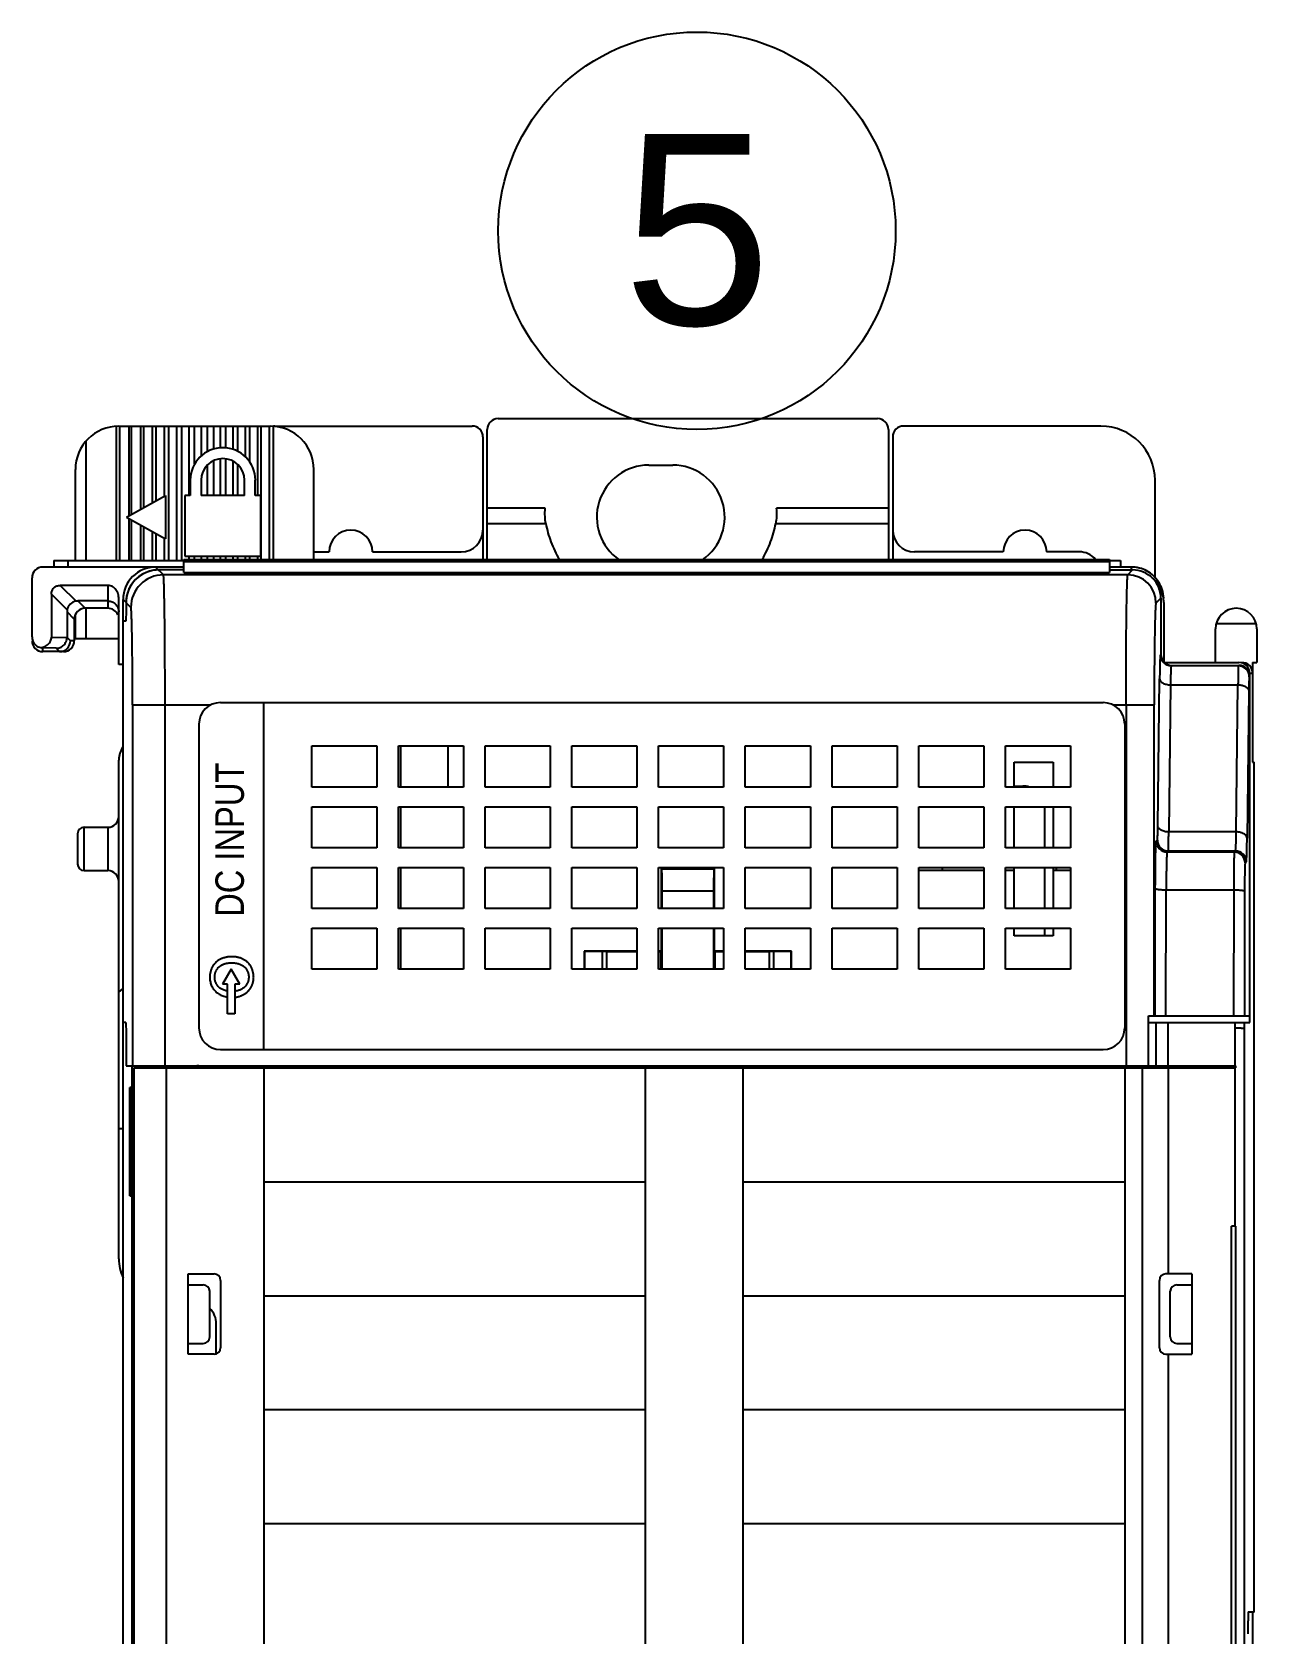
# Model space of a CAD drawing. Header units: inches. Extents: x -38 to 199, y -310 to 64.
# Drawn here: x 190.674 to 192.899, y 57.696 to 60.605 of the extents above; entities that cross this region are included whole.
import ezdxf
from ezdxf.enums import TextEntityAlignment as Align

# ---------------------------------------------------------------- set-up
doc = ezdxf.new("R2010")
doc.units = ezdxf.units.IN
doc.header["$MEASUREMENT"] = 0
for name, color, linetype in [('FREE-TEXT', 2, 'Continuous'), ('off-wire', 6, 'Continuous'), ('PLC', 7, 'Continuous')]:
    doc.layers.add(name, color=color, linetype=linetype)
doc.styles.add('HELVLS', font='arial.ttf')
doc.styles.get("Standard").update_dxf_attribs({"font": 'arial.ttf'})

# ---------------------------------------------------------------- blocks, each defined once
blk = doc.blocks.new('1Dix32')
at = {"layer": 'PLC', "color": 3, "linetype": 'Continuous'}
for p, q in [((134.0439, -157.4824), (134.7329, -157.4824)), ((133.3507, -157.7402), (133.3507, -157.4963)), ((133.3549, -157.4962), (133.6305, -157.4962)), ((133.3569, -157.7402), (133.3569, -157.4962)), ((133.3734, -157.4962), (133.3734, -157.6589)), ((133.3782, -157.6562), (133.3782, -157.4962)), ((133.3942, -157.4962), (133.3942, -157.6473)), ((133.4002, -157.644), (133.4002, -157.4962)), ((133.4156, -157.4962), (133.4156, -157.6355)), ((133.4228, -157.6314), (133.4228, -157.4962)), ((133.4374, -157.4962), (133.4374, -157.6233)), ((133.4459, -157.7402), (133.4459, -157.4962)), ((133.4596, -157.4962), (133.4596, -157.7402)), ((133.4692, -157.7402), (133.4692, -157.4962)), ((133.482, -157.4962), (133.482, -157.6221)), ((133.4927, -157.5651), (133.4927, -157.4962)), ((133.5044, -157.4962), (133.5044, -157.5506)), ((133.5162, -157.5424), (133.5162, -157.4962)), ((133.5268, -157.4962), (133.5268, -157.538)), ((133.5395, -157.5357), (133.5395, -157.4962)), ((133.549, -157.4962), (133.549, -157.5357)), ((133.5625, -157.5385), (133.5625, -157.4962)), ((133.5708, -157.4962), (133.5708, -157.542)), ((133.5852, -157.5523), (133.5852, -157.4962)), ((133.5922, -157.4962), (133.5922, -157.5606)), ((133.6072, -157.6221), (133.6072, -157.4962)), ((133.6129, -157.4962), (133.6129, -157.7384)), ((133.6285, -157.7384), (133.6285, -157.4962)), ((133.6361, -157.7384), (133.6361, -157.4964)), ((133.6384, -157.4962), (133.9966, -157.4962)), ((134.0242, -157.7384), (134.0242, -157.5021)), ((134.7525, -157.5021), (134.7525, -157.7384)), ((135.1384, -157.4962), (134.7801, -157.4962)), ((133.2958, -157.7402), (133.2958, -157.5228)), ((134.0163, -157.5158), (134.0163, -157.7384)), ((134.7604, -157.5158), (134.7604, -157.7384)), ((133.5162, -157.6221), (133.5162, -157.5666)), ((133.5268, -157.5591), (133.5268, -157.6221)), ((133.5395, -157.6221), (133.5395, -157.5554)), ((133.549, -157.5555), (133.549, -157.6221)), ((133.5625, -157.6221), (133.5625, -157.5599)), ((133.5708, -157.5659), (133.5708, -157.6221)), ((134.3175, -157.567), (134.3608, -157.567)), ((133.2762, -157.7402), (133.2762, -157.5749)), ((133.4848, -157.5946), (133.4848, -157.6221)), ((133.5045, -157.5946), (133.5045, -157.6221)), ((133.5832, -157.6221), (133.5832, -157.5946)), ((133.6029, -157.6221), (133.6029, -157.5946)), ((133.7092, -157.7384), (133.7092, -157.5749)), ((135.2368, -157.7719), (135.2368, -157.5946)), ((133.3687, -157.6615), (133.4395, -157.6221)), ((133.4395, -157.6221), (133.4395, -157.7009)), ((133.475, -157.6221), (133.475, -157.7324)), ((133.4848, -157.6221), (133.475, -157.6221)), ((133.5832, -157.6221), (133.5045, -157.6221)), ((133.6128, -157.6221), (133.6029, -157.6221)), ((133.6128, -157.7324), (133.6128, -157.6221)), ((134.1292, -157.6452), (134.0242, -157.6452)), ((134.7525, -157.6452), (134.5491, -157.6452)), ((133.3687, -157.6615), (133.4395, -157.7009)), ((133.3734, -157.6642), (133.3734, -157.7402)), ((133.3782, -157.7402), (133.3782, -157.6668)), ((133.3942, -157.6757), (133.3942, -157.7402)), ((133.4002, -157.7402), (133.4002, -157.679)), ((133.4156, -157.6876), (133.4156, -157.7402)), ((134.0242, -157.673), (134.1304, -157.673)), ((134.5479, -157.673), (134.7525, -157.673)), ((133.4228, -157.7402), (133.4228, -157.6916)), ((133.4374, -157.6997), (133.4374, -157.7402)), ((133.2368, -157.7402), (133.2368, -157.7521)), ((133.2368, -157.7402), (133.473, -157.7402)), ((133.2624, -157.7402), (133.2624, -157.7521)), ((133.473, -157.7618), (133.473, -157.7384)), ((133.473, -157.7384), (135.1541, -157.7384)), ((133.473, -157.739), (135.1541, -157.739)), ((133.473, -157.7395), (133.8273, -157.7395)), ((133.473, -157.7401), (133.8273, -157.7401)), ((133.473, -157.7407), (135.1541, -157.7407)), ((133.473, -157.7413), (135.1541, -157.7413)), ((133.473, -157.7419), (135.1541, -157.7419)), ((133.475, -157.7324), (133.6128, -157.7324)), ((133.482, -157.7324), (133.482, -157.7384)), ((133.4927, -157.7384), (133.4927, -157.7324)), ((133.5044, -157.7324), (133.5044, -157.7384)), ((133.5162, -157.7384), (133.5162, -157.7324)), ((133.5268, -157.7324), (133.5268, -157.7384)), ((133.5395, -157.7384), (133.5395, -157.7324)), ((133.549, -157.7324), (133.549, -157.7384)), ((133.5625, -157.7384), (133.5625, -157.7324)), ((133.5708, -157.7324), (133.5708, -157.7384)), ((133.5852, -157.7384), (133.5852, -157.7324)), ((133.5922, -157.7324), (133.5922, -157.7384)), ((133.6072, -157.7384), (133.6072, -157.7324)), ((133.7092, -157.7245), (133.7368, -157.7245)), ((133.8155, -157.7245), (133.9769, -157.7245)), ((133.8273, -157.7395), (133.8273, -157.7407)), ((133.9848, -157.7407), (133.9848, -157.7395)), ((133.9848, -157.7395), (134.6147, -157.7395)), ((133.9848, -157.7401), (134.6147, -157.7401)), ((134.6147, -157.7395), (134.6147, -157.7407)), ((134.7722, -157.7407), (134.7722, -157.7395)), ((134.7722, -157.7395), (135.1541, -157.7395)), ((134.7722, -157.7401), (135.1541, -157.7401)), ((134.9612, -157.7245), (134.7998, -157.7245)), ((135.099, -157.7245), (135.0399, -157.7245)), ((135.1541, -157.7384), (135.1541, -157.7618)), ((135.1541, -157.7402), (135.1738, -157.7402)), ((135.1738, -157.7402), (135.1738, -157.7521)), ((133.1974, -157.879), (133.1974, -157.7717)), ((133.473, -157.7521), (133.2171, -157.7521)), ((133.4218, -157.7521), (133.436, -157.7662)), ((133.473, -157.7573), (133.4271, -157.7573)), ((135.1872, -157.7662), (133.436, -157.7662)), ((133.473, -157.7618), (135.1541, -157.7618)), ((135.1935, -157.7521), (135.1541, -157.7521)), ((135.1541, -157.7573), (135.1961, -157.7573)), ((135.1872, -157.7662), (135.1961, -157.7573)), ((135.1935, -157.7521), (135.1935, -157.7573)), ((133.2327, -157.8014), (133.2327, -157.8792)), ((133.2613, -157.8299), (133.2327, -157.8014)), ((133.2487, -157.7854), (133.2773, -157.8139)), ((133.3352, -157.7854), (133.2487, -157.7854)), ((133.3352, -157.7854), (133.3352, -157.8269)), ((133.261, -157.8333), (133.261, -157.8798)), ((133.2742, -157.8465), (133.261, -157.8333)), ((133.2806, -157.8136), (133.2939, -157.8269)), ((133.3352, -157.8136), (133.2806, -157.8136)), ((133.3352, -157.8269), (133.2939, -157.8269)), ((133.2958, -157.882), (133.2958, -157.8269)), ((133.3549, -157.9292), (133.3549, -157.8096)), ((133.3628, -162.378), (133.3628, -157.8111)), ((133.3769, -157.8253), (133.3628, -157.8111)), ((133.3681, -157.8308), (133.3677, -157.8505)), ((133.3681, -157.8164), (133.3681, -157.8308)), ((135.2472, -157.8085), (135.2384, -157.8174)), ((135.2472, -157.8085), (135.2472, -157.9109)), ((135.2525, -157.8164), (135.2525, -157.924)), ((133.2742, -157.8465), (133.2742, -157.8859)), ((133.2762, -157.882), (133.2762, -157.8383)), ((133.3677, -157.8505), (133.3628, -157.8505)), ((135.348, -157.8544), (135.4205, -157.8544)), ((133.2327, -157.8792), (133.261, -157.8799)), ((133.261, -157.8798), (133.2671, -157.8859)), ((133.2742, -157.8859), (133.2671, -157.8859)), ((133.2762, -157.882), (133.3549, -157.882)), ((135.3466, -157.9253), (135.3466, -157.8645)), ((135.4218, -157.8645), (135.4218, -157.9253)), ((133.2171, -157.9056), (133.2171, -157.8989)), ((133.2414, -157.8995), (133.2171, -157.8989)), ((133.2545, -157.9056), (133.2171, -157.9056)), ((133.2475, -157.9056), (133.2414, -157.8995)), ((135.2464, -157.9117), (135.2472, -157.9109)), ((133.3628, -157.9292), (133.3549, -157.9292)), ((135.2538, -157.9253), (135.389, -157.9253)), ((135.2669, -157.9306), (135.2661, -157.9314)), ((135.3882, -157.9314), (135.2661, -157.9314)), ((135.2669, -157.9306), (135.389, -157.9306)), ((135.3882, -157.9314), (135.389, -157.9306)), ((135.4087, -157.9503), (135.4079, -157.9511)), ((135.4087, -158.5788), (135.4087, -157.945)), ((135.4087, -157.945), (135.414, -157.945)), ((135.414, -157.9253), (135.414, -158.1064)), ((135.414, -157.9253), (135.4218, -157.9253)), ((135.2419, -158.222), (135.2451, -157.9548)), ((135.2647, -157.9658), (135.2616, -158.233)), ((135.2647, -157.9658), (135.3873, -157.9658)), ((135.3842, -158.233), (135.3873, -157.9658)), ((135.407, -157.9769), (135.4039, -158.2441)), ((133.38, -158.0024), (133.38, -158.6576)), ((133.38, -158.0024), (133.5221, -158.0024)), ((133.439, -158.0024), (133.439, -157.9882)), ((133.439, -158.6576), (133.439, -158.0024)), ((133.5399, -157.9981), (135.1423, -157.9981)), ((135.1602, -158.0024), (135.2352, -158.0024)), ((135.184, -158.0024), (135.184, -158.6576)), ((135.2352, -158.567), (135.2352, -158.0024)), ((133.5006, -158.0375), (133.5006, -158.5887)), ((135.1817, -158.0375), (135.1817, -158.5887)), ((133.7053, -158.1517), (133.7053, -158.0769)), ((133.7053, -158.0769), (133.8234, -158.0769)), ((133.8234, -158.0769), (133.8234, -158.1517)), ((133.8628, -158.1517), (133.8628, -158.0769)), ((133.8628, -158.0769), (133.9809, -158.0769)), ((133.8667, -158.0769), (133.8667, -158.1517)), ((133.9533, -158.1517), (133.9533, -158.0769)), ((133.9809, -158.0769), (133.9809, -158.1517)), ((134.0203, -158.1517), (134.0203, -158.0769)), ((134.0203, -158.0769), (134.1384, -158.0769)), ((134.1384, -158.0769), (134.1384, -158.1517)), ((134.1777, -158.1517), (134.1777, -158.0769)), ((134.1777, -158.0769), (134.2958, -158.0769)), ((134.2958, -158.0769), (134.2958, -158.1517)), ((134.3352, -158.1517), (134.3352, -158.0769)), ((134.3352, -158.0769), (134.4533, -158.0769)), ((134.4533, -158.0769), (134.4533, -158.1517)), ((134.4927, -158.1517), (134.4927, -158.0769)), ((134.4927, -158.0769), (134.6108, -158.0769)), ((134.6108, -158.0769), (134.6108, -158.1517)), ((134.6502, -158.1517), (134.6502, -158.0769)), ((134.6502, -158.0769), (134.7683, -158.0769)), ((134.7683, -158.0769), (134.7683, -158.1517)), ((134.8077, -158.1517), (134.8077, -158.0769)), ((134.8077, -158.0769), (134.9258, -158.0769)), ((134.9258, -158.0769), (134.9258, -158.1517)), ((134.9651, -158.1517), (134.9651, -158.0769)), ((134.9651, -158.0769), (135.0832, -158.0769)), ((135.0832, -158.0769), (135.0832, -158.1517)), ((133.3549, -159.008), (133.3549, -158.1024)), ((134.9809, -158.1517), (134.9809, -158.1064)), ((134.9809, -158.1064), (135.0518, -158.1064)), ((135.0518, -158.1064), (135.0518, -158.1517)), ((135.414, -158.1064), (135.4167, -158.1064)), ((135.4167, -159.6497), (135.4167, -158.1064)), ((133.8234, -158.1517), (133.7053, -158.1517)), ((133.9809, -158.1517), (133.8628, -158.1517)), ((134.1384, -158.1517), (134.0203, -158.1517)), ((134.2958, -158.1517), (134.1777, -158.1517)), ((134.4533, -158.1517), (134.3352, -158.1517)), ((134.6108, -158.1517), (134.4927, -158.1517)), ((134.7683, -158.1517), (134.6502, -158.1517)), ((134.9258, -158.1517), (134.8077, -158.1517)), ((135.0832, -158.1517), (134.9651, -158.1517)), ((134.9809, -158.1497), (134.9966, -158.1497)), ((133.7053, -158.2619), (133.7053, -158.1871)), ((133.7053, -158.1871), (133.8234, -158.1871)), ((133.8234, -158.1871), (133.8234, -158.2619)), ((133.8628, -158.2619), (133.8628, -158.1871)), ((133.8628, -158.1871), (133.9809, -158.1871)), ((133.8667, -158.1871), (133.8667, -158.2619)), ((133.9809, -158.1871), (133.9809, -158.2619)), ((134.0203, -158.2619), (134.0203, -158.1871)), ((134.0203, -158.1871), (134.1384, -158.1871)), ((134.1384, -158.1871), (134.1384, -158.2619)), ((134.1777, -158.2619), (134.1777, -158.1871)), ((134.1777, -158.1871), (134.2958, -158.1871)), ((134.2958, -158.1871), (134.2958, -158.2619)), ((134.3352, -158.2619), (134.3352, -158.1871)), ((134.3352, -158.1871), (134.4533, -158.1871)), ((134.4533, -158.1871), (134.4533, -158.2619)), ((134.4927, -158.2619), (134.4927, -158.1871)), ((134.4927, -158.1871), (134.6108, -158.1871)), ((134.6108, -158.1871), (134.6108, -158.2619)), ((134.6502, -158.2619), (134.6502, -158.1871)), ((134.6502, -158.1871), (134.7683, -158.1871)), ((134.7683, -158.1871), (134.7683, -158.2619)), ((134.8077, -158.2619), (134.8077, -158.1871)), ((134.8077, -158.1871), (134.9258, -158.1871)), ((134.9258, -158.1871), (134.9258, -158.2619)), ((134.9651, -158.2619), (134.9651, -158.1871)), ((134.9651, -158.1871), (135.0832, -158.1871)), ((134.9809, -158.2619), (134.9809, -158.1871)), ((135.036, -158.1891), (135.036, -158.2619)), ((135.0518, -158.1871), (135.0518, -158.2619)), ((135.0832, -158.1871), (135.0832, -158.2619)), ((133.2801, -158.2363), (133.2801, -158.2914)), ((133.2919, -158.3032), (133.2919, -158.2245)), ((133.2919, -158.2245), (133.3352, -158.2245)), ((133.3352, -158.2245), (133.3352, -158.3032)), ((135.3842, -158.233), (135.2616, -158.233)), ((133.8234, -158.2619), (133.7053, -158.2619)), ((133.9809, -158.2619), (133.8628, -158.2619)), ((134.1384, -158.2619), (134.0203, -158.2619)), ((134.2958, -158.2619), (134.1777, -158.2619)), ((134.4533, -158.2619), (134.3352, -158.2619)), ((134.6108, -158.2619), (134.4927, -158.2619)), ((134.7683, -158.2619), (134.6502, -158.2619)), ((134.9258, -158.2619), (134.8077, -158.2619)), ((135.0832, -158.2619), (134.9651, -158.2619)), ((135.2389, -158.2499), (135.241, -158.2478)), ((135.2607, -158.2675), (135.2586, -158.2696)), ((135.3807, -158.2696), (135.2586, -158.2696)), ((135.2607, -158.2675), (135.3828, -158.2675)), ((135.3807, -158.2696), (135.3828, -158.2675)), ((133.7053, -158.3721), (133.7053, -158.2973)), ((133.7053, -158.2973), (133.8234, -158.2973)), ((133.8234, -158.2973), (133.8234, -158.3721)), ((133.8628, -158.3721), (133.8628, -158.2973)), ((133.8628, -158.2973), (133.9809, -158.2973)), ((133.8667, -158.2973), (133.8667, -158.3721)), ((133.9809, -158.2973), (133.9809, -158.3721)), ((134.0203, -158.3721), (134.0203, -158.2973)), ((134.0203, -158.2973), (134.1384, -158.2973)), ((134.1384, -158.2973), (134.1384, -158.3721)), ((134.1777, -158.3721), (134.1777, -158.2973)), ((134.1777, -158.2973), (134.2958, -158.2973)), ((134.2958, -158.2973), (134.2958, -158.3721)), ((134.3352, -158.3721), (134.3352, -158.2973)), ((134.3352, -158.2973), (134.4533, -158.2973)), ((134.3405, -158.3721), (134.3405, -158.2973)), ((134.3412, -158.3006), (134.3409, -158.2973)), ((134.4355, -158.3006), (134.3412, -158.3006)), ((134.4358, -158.2973), (134.4355, -158.3006)), ((134.4362, -158.2973), (134.4362, -158.3721)), ((134.4533, -158.2973), (134.4533, -158.3721)), ((134.4927, -158.3721), (134.4927, -158.2973)), ((134.4927, -158.2973), (134.6108, -158.2973)), ((134.6108, -158.2973), (134.6108, -158.3721)), ((134.6502, -158.3721), (134.6502, -158.2973)), ((134.6502, -158.2973), (134.7683, -158.2973)), ((134.7683, -158.2973), (134.7683, -158.3721)), ((134.8077, -158.3721), (134.8077, -158.2973)), ((134.8077, -158.2973), (134.9258, -158.2973)), ((134.851, -158.3032), (134.851, -158.2973)), ((134.9258, -158.2973), (134.9258, -158.3721)), ((134.9651, -158.3721), (134.9651, -158.2973)), ((134.9651, -158.2973), (135.0832, -158.2973)), ((134.9809, -158.3721), (134.9809, -158.2973)), ((135.036, -158.2973), (135.036, -158.3721)), ((135.0518, -158.2973), (135.0518, -158.3721)), ((135.0569, -158.2973), (135.0569, -158.3032)), ((135.0832, -158.2973), (135.0832, -158.3721)), ((135.4025, -158.2872), (135.4003, -158.2893)), ((133.2919, -158.3032), (133.3352, -158.3032)), ((134.9258, -158.3032), (134.8077, -158.3032)), ((134.9809, -158.3032), (134.9651, -158.3032)), ((135.0832, -158.3032), (135.0518, -158.3032)), ((134.3416, -158.3721), (134.3416, -158.3398)), ((134.3416, -158.3398), (134.4352, -158.3398)), ((134.4352, -158.3398), (134.4352, -158.3721)), ((135.2368, -158.567), (135.2372, -158.3362)), ((135.2565, -158.567), (135.2569, -158.3386)), ((135.3797, -158.3386), (135.2569, -158.3386)), ((135.3797, -158.3386), (135.3792, -158.567)), ((135.3993, -158.341), (135.3989, -158.567)), ((133.8234, -158.3721), (133.7053, -158.3721)), ((133.9809, -158.3721), (133.8628, -158.3721)), ((134.1384, -158.3721), (134.0203, -158.3721)), ((134.2958, -158.3721), (134.1777, -158.3721)), ((134.4533, -158.3721), (134.3352, -158.3721)), ((134.6108, -158.3721), (134.4927, -158.3721)), ((134.7683, -158.3721), (134.6502, -158.3721)), ((134.9258, -158.3721), (134.8077, -158.3721)), ((135.0832, -158.3721), (134.9651, -158.3721)), ((133.7053, -158.4824), (133.7053, -158.4076)), ((133.7053, -158.4076), (133.8234, -158.4076)), ((133.8234, -158.4076), (133.8234, -158.4824)), ((133.8628, -158.4824), (133.8628, -158.4076)), ((133.8628, -158.4076), (133.9809, -158.4076)), ((133.8667, -158.4076), (133.8667, -158.4824)), ((133.9809, -158.4076), (133.9809, -158.4824)), ((134.0203, -158.4824), (134.0203, -158.4076)), ((134.0203, -158.4076), (134.1384, -158.4076)), ((134.1384, -158.4076), (134.1384, -158.4824)), ((134.1777, -158.4824), (134.1777, -158.4076)), ((134.1777, -158.4076), (134.2958, -158.4076)), ((134.2958, -158.4076), (134.2958, -158.4824)), ((134.3352, -158.4824), (134.3352, -158.4076)), ((134.3352, -158.4076), (134.4533, -158.4076)), ((134.3405, -158.4495), (134.3405, -158.4076)), ((134.3416, -158.4824), (134.3416, -158.4076)), ((134.4352, -158.4076), (134.4352, -158.4824)), ((134.4362, -158.4076), (134.4362, -158.4495)), ((134.4533, -158.4076), (134.4533, -158.4824)), ((134.4927, -158.4824), (134.4927, -158.4076)), ((134.4927, -158.4076), (134.6108, -158.4076)), ((134.6108, -158.4076), (134.6108, -158.4824)), ((134.6502, -158.4824), (134.6502, -158.4076)), ((134.6502, -158.4076), (134.7683, -158.4076)), ((134.7683, -158.4076), (134.7683, -158.4824)), ((134.8077, -158.4824), (134.8077, -158.4076)), ((134.8077, -158.4076), (134.9258, -158.4076)), ((134.9258, -158.4076), (134.9258, -158.4824)), ((134.9651, -158.4824), (134.9651, -158.4076)), ((134.9651, -158.4076), (135.0832, -158.4076)), ((134.9809, -158.4213), (134.9809, -158.4076)), ((135.036, -158.4076), (135.036, -158.4213)), ((135.0518, -158.4076), (135.0518, -158.4213)), ((135.0832, -158.4076), (135.0832, -158.4824)), ((135.0518, -158.4213), (134.9809, -158.4213)), ((134.2, -158.4495), (134.2, -158.4824)), ((134.2, -158.4495), (134.2007, -158.4502)), ((134.2958, -158.4495), (134.2, -158.4495)), ((134.2007, -158.4502), (134.2007, -158.4824)), ((134.221, -158.4502), (134.2007, -158.4502)), ((134.2329, -158.4502), (134.2329, -158.4824)), ((134.2407, -158.4509), (134.2407, -158.4824)), ((134.2958, -158.4509), (134.2407, -158.4509)), ((134.3405, -158.4495), (134.3352, -158.4495)), ((134.3392, -158.4509), (134.3352, -158.4509)), ((134.3405, -158.4495), (134.3392, -158.4509)), ((134.3392, -158.4824), (134.3392, -158.4509)), ((134.4362, -158.4495), (134.4376, -158.4509)), ((134.4533, -158.4495), (134.4362, -158.4495)), ((134.4376, -158.4509), (134.4376, -158.4824)), ((134.4533, -158.4509), (134.4376, -158.4509)), ((134.5767, -158.4495), (134.4927, -158.4495)), ((134.536, -158.4509), (134.4927, -158.4509)), ((134.536, -158.4509), (134.536, -158.4824)), ((134.5439, -158.4502), (134.5439, -158.4824)), ((134.5761, -158.4502), (134.5557, -158.4502)), ((134.5767, -158.4495), (134.5761, -158.4502)), ((134.5761, -158.4824), (134.5761, -158.4502)), ((134.5767, -158.4824), (134.5767, -158.4495)), ((133.5592, -158.482), (133.5435, -158.5091)), ((133.5748, -158.5091), (133.5592, -158.482)), ((133.8234, -158.4824), (133.7053, -158.4824)), ((133.9809, -158.4824), (133.8628, -158.4824)), ((134.1384, -158.4824), (134.0203, -158.4824)), ((134.2958, -158.4824), (134.1777, -158.4824)), ((134.4533, -158.4824), (134.3352, -158.4824)), ((134.6108, -158.4824), (134.4927, -158.4824)), ((134.7683, -158.4824), (134.6502, -158.4824)), ((134.9258, -158.4824), (134.8077, -158.4824)), ((135.0832, -158.4824), (134.9651, -158.4824)), ((133.3549, -158.5237), (133.3628, -158.5174)), ((133.5526, -158.5091), (133.5435, -158.5091)), ((133.5526, -158.5633), (133.5526, -158.5091)), ((133.5526, -158.5217), (133.5526, -158.5217)), ((133.5526, -158.5327), (133.5526, -158.5327)), ((133.5748, -158.5091), (133.5658, -158.5091)), ((133.5658, -158.5091), (133.5658, -158.5633)), ((133.5658, -158.5221), (133.5658, -158.5221)), ((133.5658, -158.533), (133.5658, -158.533)), ((133.3677, -158.5788), (133.3628, -158.5788)), ((133.3677, -158.5788), (133.3681, -158.5985)), ((133.5658, -158.5633), (133.5526, -158.5633)), ((135.225, -158.6576), (135.225, -158.567)), ((135.225, -158.567), (135.4087, -158.567)), ((135.225, -158.5788), (135.4087, -158.5788)), ((135.2383, -158.5788), (135.2383, -158.6576)), ((135.2603, -158.6576), (135.2603, -158.5788)), ((135.3825, -158.6576), (135.3825, -158.5788)), ((135.3988, -158.5788), (135.3988, -161.5187)), ((133.3681, -158.5985), (133.3681, -158.6576)), ((133.5399, -158.628), (135.1423, -158.628)), ((133.3681, -158.6576), (135.3825, -158.6576)), ((133.3789, -158.6576), (133.3789, -162.378)), ((133.3825, -158.6615), (133.3825, -162.3032)), ((133.3825, -158.6615), (135.3825, -158.6615)), ((133.4415, -162.3795), (133.4415, -158.6576)), ((133.4809, -158.6615), (133.4809, -158.6576)), ((133.5006, -158.6615), (133.5006, -158.6576)), ((133.6797, -158.6615), (133.6797, -158.6576)), ((133.7388, -158.6576), (133.7388, -158.6615)), ((134.9868, -158.6615), (134.9868, -158.6576)), ((135.0458, -158.6576), (135.0458, -158.6615)), ((135.1817, -158.6615), (135.1817, -162.3278)), ((135.2134, -158.6615), (135.2134, -162.1418)), ((135.2603, -158.6615), (135.2603, -159.0355)), ((135.3825, -158.9489), (135.3825, -158.6615)), ((135.3827, -158.6576), (135.3827, -158.6615)), ((133.3751, -158.8938), (133.3751, -158.6969)), ((133.3769, -158.6969), (133.3751, -158.6969)), ((133.3769, -158.6969), (133.3769, -158.8938)), ((133.3628, -158.7717), (133.3549, -158.7717)), ((133.3751, -158.8938), (133.3769, -158.8938)), ((135.3754, -162.0434), (135.3754, -158.9489)), ((135.3825, -158.9489), (135.3754, -158.9489)), ((135.3827, -158.9489), (135.3827, -161.5187)), ((133.4809, -159.1812), (133.4809, -159.0355)), ((133.4809, -159.0355), (133.5281, -159.0355)), ((133.4809, -159.0552), (133.5084, -159.0552)), ((133.5399, -159.0473), (133.5399, -159.1694)), ((135.2447, -159.1694), (135.2447, -159.0473)), ((135.3037, -159.0355), (135.2565, -159.0355)), ((135.2762, -159.0552), (135.3037, -159.0552)), ((135.3037, -159.0355), (135.3037, -159.1812)), ((133.5203, -159.1497), (133.5203, -159.067)), ((135.2644, -159.1497), (135.2644, -159.067)), ((133.5321, -159.1804), (133.5321, -159.1261)), ((133.4809, -159.1615), (133.5084, -159.1615)), ((135.2762, -159.1615), (135.3037, -159.1615)), ((133.5281, -159.1812), (133.4809, -159.1812)), ((135.2565, -159.1812), (135.3037, -159.1812)), ((135.2603, -159.1812), (135.2603, -160.3426)), ((135.4167, -159.6497), (135.4061, -159.6497)), ((135.414, -159.6497), (135.414, -162.2245))]:
    blk.add_line(p, q, dxfattribs=at)
at = {"layer": 'PLC', "color": 3}
for p, q in [((133.6183, -158.628), (133.6183, -157.9981)), ((133.6183, -158.8682), (134.3116, -158.8682)), ((134.4884, -158.8682), (135.1817, -158.8682)), ((133.6183, -159.0749), (134.3116, -159.0749)), ((134.4884, -159.0749), (135.1817, -159.0749)), ((133.6183, -159.2816), (134.3116, -159.2816)), ((134.4884, -159.2816), (135.1817, -159.2816)), ((133.6183, -159.4883), (134.3116, -159.4883)), ((134.4884, -159.4883), (135.1817, -159.4883))]:
    blk.add_line(p, q, dxfattribs=at)
for points in [[(133.4415, -158.6576), (133.6183, -158.6576), (133.6183, -162.382), (133.4415, -162.382)], [(134.3116, -158.6576), (134.4884, -158.6576), (134.4884, -162.382), (134.3116, -162.382)]]:
    blk.add_lwpolyline(points, close=True, dxfattribs=at)
at = {"layer": 'PLC', "color": 3, "linetype": 'Continuous'}
for centre, radius, start, end in [((134.0439, -157.5021), 0.0197, 90, 180), ((134.7329, -157.5021), 0.0197, 0, 90), ((133.3549, -157.5749), 0.0787, 90, 180), ((133.6305, -157.5749), 0.0787, 0, 90), ((133.6384, -157.5946), 0.0984, 90, 91.3317), ((133.9966, -157.5158), 0.0197, 0, 90), ((134.7801, -157.5158), 0.0197, 90, 180), ((135.1384, -157.5946), 0.0984, 0, 90), ((133.5439, -157.5946), 0.0591, 0, 180), ((133.5439, -157.5946), 0.0394, 0, 180), ((134.3175, -157.6615), 0.0945, 90, 235.0667), ((134.3608, -157.6615), 0.0945, 304.9335, 90), ((133.7762, -157.7245), 0.0394, 0, 180), ((133.9769, -157.6851), 0.0394, 270, 0), ((134.7998, -157.6851), 0.0394, 180, 270), ((135.0006, -157.7245), 0.0394, 0, 180), ((135.099, -157.7639), 0.0394, 40.6738, 90), ((133.2171, -157.7717), 0.0197, 90, 180), ((133.4218, -157.8111), 0.059, 89.9993, 180.0002), ((133.4271, -157.8164), 0.059, 89.9958, 180.0037), ((133.436, -157.8253), 0.0591, 90.021, 179.979), ((133.4274, -157.8167), 0.0594, 129.6259, 140.3741), ((133.427, -157.8162), 0.0588, 123.4354, 129.6142), ((133.4272, -157.8166), 0.0592, 111.9998, 123.4146), ((133.427, -157.8162), 0.0588, 106.6482, 111.988), ((133.4272, -157.8167), 0.0594, 90.068, 106.6251), ((135.1872, -157.8174), 0.0512, 0.021, 89.979), ((135.1935, -157.8111), 0.0591, 18.0226, 90), ((135.1935, -157.8105), 0.0585, 86.6972, 89.9958), ((135.1961, -157.8085), 0.0512, 359.9961, 90.0043), ((135.1934, -157.8115), 0.0595, 72.0276, 86.6788), ((135.1934, -157.8112), 0.0592, 58.9133, 71.9573), ((135.1936, -157.811), 0.0589, 53.9774, 58.9045), ((135.1936, -157.8162), 0.0589, 50.52, 56.4626), ((135.1932, -157.8114), 0.0595, 36.0762, 53.9181), ((135.1933, -157.8166), 0.0593, 46.7705, 50.5186), ((135.1935, -157.8164), 0.059, 8.3796, 46.7936), ((135.1937, -157.811), 0.0588, 32.0286, 36.019), ((133.4276, -157.8165), 0.0595, 163.3914, 179.9412), ((133.4268, -157.8163), 0.0587, 158.0136, 163.3591), ((133.4272, -157.8165), 0.0592, 146.5815, 158.0007), ((133.427, -157.8163), 0.0589, 140.3852, 146.5619), ((135.1933, -157.8112), 0.0592, 18.0418, 32.0142), ((135.193, -157.8112), 0.0595, 2.7878, 17.9645), ((133.2801, -157.8333), 0.0191, 169.8063, 179.9989), ((133.2808, -157.8335), 0.0199, 100.2786, 169.7214), ((133.2939, -157.8465), 0.0197, 90, 179.9956), ((133.2806, -157.8328), 0.0191, 89.9988, 100.1959), ((133.3352, -157.8465), 0.0197, 22.5024, 90), ((135.1932, -157.8165), 0.0593, 5.0911, 8.4068), ((135.194, -157.8164), 0.0585, 0.01, 5.0965), ((135.3842, -157.8645), 0.0376, 0, 180), ((133.2173, -157.879), 0.0198, 180.075, 199.1445), ((133.2171, -157.8859), 0.0197, 180, 270), ((133.2171, -157.879), 0.0197, 199.2206, 258.9983), ((133.2475, -157.8859), 0.0197, 270.0257, 359.988), ((133.2545, -157.8859), 0.0197, 270, 0), ((133.2182, -157.8788), 0.0201, 256.0286, 266.8547), ((135.2661, -157.9117), 0.0197, 180.0236, 269.9764), ((135.3882, -157.9511), 0.0197, 0.0236, 89.9765), ((133.5399, -158.0375), 0.0394, 90, 180), ((135.1423, -158.0375), 0.0394, 0, 90), ((133.3943, -158.1024), 0.0394, 143.7702, 180), ((134.9966, -158.1891), 0.0394, 72.6124, 90), ((133.3352, -158.2048), 0.0197, 270, 0), ((134.9966, -158.1891), 0.0394, 0, 2.9491), ((133.2919, -158.2363), 0.0118, 90, 180), ((135.2586, -158.2499), 0.0197, 180.0236, 269.9764), ((135.2607, -158.2478), 0.0197, 180.0236, 269.9764), ((135.3806, -158.2893), 0.0197, 0.0236, 89.9765), ((135.3828, -158.2872), 0.0197, 0.0235, 89.9764), ((133.2919, -158.2914), 0.0118, 180, 270), ((133.3352, -158.3229), 0.0197, 0, 90), ((133.5399, -158.5887), 0.0394, 180, 270), ((135.1423, -158.5887), 0.0394, 270, 0), ((133.5006, -158.6773), 0.0197, 90, 125.416), ((135.2624, -158.6496), 0.0119, 281.0666, 292.0917), ((135.2624, -158.6497), 0.0118, 292.1642, 314.6643), ((135.3451, -158.6497), 0.0118, 225.3365, 247.8803), ((135.3451, -158.6496), 0.0119, 247.9524, 258.9648), ((133.4336, -159.008), 0.0787, 180, 205.8297), ((133.5084, -159.067), 0.0118, 360, 90), ((133.5281, -159.0473), 0.0118, 360, 90), ((135.2565, -159.0473), 0.0118, 90, 180), ((135.2762, -159.067), 0.0118, 90, 180), ((133.4927, -159.1261), 0.0394, 0, 45.5094), ((133.5084, -159.1497), 0.0118, 270, 0), ((133.5281, -159.1694), 0.0118, 270, 360), ((135.2565, -159.1694), 0.0118, 180, 270), ((135.2762, -159.1497), 0.0118, 180, 270)]:
    blk.add_arc(centre, radius, start, end, dxfattribs=at)
for centre, major_axis, ratio, start_param, end_param in [((135.2669, -157.9109), (0.0139, 0.0139), 0.999695, -3.926839, -2.356347), ((135.389, -157.945), (0.0197, 0), 0.999848, 0, 1.570796), ((135.389, -157.9503), (-0.0139, -0.0139), 0.999695, 2.356347, 3.926839), ((135.3943, -157.945), (0.0197, 0), 0.999848, 6.283185, 7.853982), ((134.3412, -158.3398), (0, 0.0394), 0.008727, -1.570796, -0.087266), ((134.4355, -158.3398), (0, 0.0394), 0.008727, 0.087266, 1.570796), ((134.221, -158.4504), (0.0197, 0), 0.008727, 6.283185, 7.853982), ((134.5557, -158.4504), (0.0197, 0), 0.008727, 7.853982, 9.424778)]:
    blk.add_ellipse(centre, major_axis=major_axis, ratio=ratio, start_param=start_param, end_param=end_param, dxfattribs=at)
for points, knots in [([(134.1304, -157.673), (134.1297, -157.6688), (134.1287, -157.6595), (134.1288, -157.6502), (134.1293, -157.6452)], [0, 0, 0, 0, 0.459317, 1, 1, 1, 1]), ([(134.549, -157.6452), (134.5495, -157.6502), (134.5496, -157.6595), (134.5486, -157.6688), (134.5479, -157.673)], [0, 0, 0, 0, 0.540683, 1, 1, 1, 1]), ([(134.1304, -157.673), (134.1325, -157.6844), (134.1389, -157.707), (134.149, -157.7282), (134.1551, -157.7384)], [0, 0, 0, 0, 0.492394, 1, 1, 1, 1]), ([(134.5232, -157.7384), (134.5293, -157.7282), (134.5394, -157.707), (134.5458, -157.6844), (134.5479, -157.673)], [0, 0, 0, 0, 0.507607, 1, 1, 1, 1]), ([(133.439, -157.9882), (133.439, -157.9737), (133.4389, -157.9454), (133.4388, -157.9043), (133.4385, -157.8721), (133.4383, -157.8483), (133.4381, -157.8323), (133.4379, -157.8179), (133.4376, -157.8051), (133.4374, -157.7939), (133.4372, -157.7858), (133.437, -157.7802), (133.4368, -157.7767), (133.4367, -157.7737), (133.4366, -157.7712), (133.4364, -157.7693), (133.4363, -157.7678), (133.4362, -157.7668), (133.4361, -157.7663), (133.436, -157.7662)], [0, 0, 0, 0, 0.195981, 0.382875, 0.554267, 0.632256, 0.704186, 0.769433, 0.82743, 0.877672, 0.919725, 0.937563, 0.95322, 0.966669, 0.977879, 0.986825, 0.993492, 0.997875, 1, 1, 1, 1]), ([(135.184, -158.0024), (135.184, -157.9872), (135.1841, -157.9574), (135.1842, -157.9141), (135.1845, -157.8798), (135.1847, -157.8544), (135.1849, -157.8373), (135.1852, -157.8218), (135.1854, -157.808), (135.1857, -157.7961), (135.1859, -157.7873), (135.1861, -157.7813), (135.1863, -157.7775), (135.1864, -157.7743), (135.1866, -157.7716), (135.1867, -157.7695), (135.1869, -157.7679), (135.187, -157.7669), (135.1871, -157.7664), (135.1872, -157.7663), (135.1872, -157.7662)], [0, 0, 0, 0, 0.192929, 0.378592, 0.550038, 0.628384, 0.70081, 0.766641, 0.82525, 0.876093, 0.918688, 0.936767, 0.952638, 0.966269, 0.97763, 0.986692, 0.993437, 0.997862, 0.99921, 1, 1, 1, 1]), ([(133.2327, -157.8014), (133.2327, -157.7993), (133.2333, -157.795), (133.2367, -157.7894), (133.2423, -157.786), (133.2466, -157.7854), (133.2487, -157.7854)], [0, 0, 0, 0, 0.250239, 0.500033, 0.749845, 1, 1, 1, 1]), ([(133.3549, -157.8096), (133.3549, -157.8067), (133.3541, -157.801), (133.3503, -157.7931), (133.3439, -157.787), (133.3381, -157.7854), (133.3352, -157.7854)], [0, 0, 0, 0, 0.250734, 0.501214, 0.751063, 1, 1, 1, 1]), ([(133.3352, -157.8136), (133.3378, -157.8136), (133.3429, -157.8146), (133.3473, -157.8175), (133.349, -157.8193)], [0, 0, 0, 0, 0.503503, 1, 1, 1, 1]), ([(133.349, -157.8193), (133.3509, -157.8211), (133.3539, -157.8255), (133.3549, -157.8307), (133.3549, -157.8332)], [0, 0, 0, 0, 0.503989, 1, 1, 1, 1]), ([(133.38, -158.0024), (133.38, -157.991), (133.3799, -157.9686), (133.3798, -157.9361), (133.3795, -157.9104), (133.3793, -157.8914), (133.3791, -157.8786), (133.3789, -157.867), (133.3786, -157.8566), (133.3784, -157.8476), (133.3781, -157.8401), (133.3779, -157.8348), (133.3777, -157.8313), (133.3775, -157.8293), (133.3774, -157.8277), (133.3773, -157.8265), (133.3771, -157.8258), (133.377, -157.8254), (133.3769, -157.8253)], [0, 0, 0, 0, 0.19291, 0.378564, 0.549987, 0.628321, 0.700741, 0.766558, 0.825165, 0.875998, 0.918591, 0.952536, 0.96617, 0.977534, 0.986601, 0.99336, 0.99781, 1, 1, 1, 1]), ([(135.2384, -157.8174), (135.2383, -157.8175), (135.2382, -157.8179), (135.238, -157.8187), (135.2379, -157.82), (135.2377, -157.8216), (135.2376, -157.8237), (135.2374, -157.8273), (135.2371, -157.8329), (135.2369, -157.8408), (135.2366, -157.8501), (135.2363, -157.8609), (135.2361, -157.8731), (135.2359, -157.8864), (135.2357, -157.9063), (135.2354, -157.9332), (135.2352, -157.9671), (135.2352, -157.9905), (135.2352, -158.0024)], [0, 0, 0, 0, 0.00219, 0.006639, 0.013397, 0.022463, 0.033826, 0.047459, 0.081402, 0.123994, 0.174825, 0.233431, 0.299247, 0.371666, 0.45, 0.621425, 0.807083, 1, 1, 1, 1]), ([(133.2134, -157.8984), (133.2158, -157.898), (133.2206, -157.8966), (133.2269, -157.8926), (133.2316, -157.8867), (133.2327, -157.8817), (133.2327, -157.8792)], [0, 0, 0, 0, 0.250283, 0.500496, 0.750324, 1, 1, 1, 1]), ([(133.2414, -157.8995), (133.2439, -157.8995), (133.2489, -157.8985), (133.2554, -157.8942), (133.2598, -157.8877), (133.261, -157.8825), (133.261, -157.8799)], [0, 0, 0, 0, 0.244385, 0.491772, 0.74415, 1, 1, 1, 1]), ([(135.2464, -157.9117), (135.2464, -157.9118), (135.2463, -157.9121), (135.2462, -157.9127), (135.2461, -157.9137), (135.246, -157.915), (135.2459, -157.9167), (135.2458, -157.9196), (135.2456, -157.9239), (135.2455, -157.9301), (135.2453, -157.9374), (135.2452, -157.9458), (135.2451, -157.9517), (135.2451, -157.9548)], [0, 0, 0, 0, 0.006879, 0.021647, 0.044411, 0.075145, 0.113744, 0.160068, 0.275264, 0.419062, 0.589454, 0.784113, 1, 1, 1, 1]), ([(135.2661, -157.9314), (135.2661, -157.9314), (135.266, -157.9317), (135.2659, -157.9322), (135.2658, -157.933), (135.2657, -157.934), (135.2656, -157.9354), (135.2655, -157.9377), (135.2653, -157.9412), (135.2651, -157.9461), (135.265, -157.952), (135.2648, -157.9586), (135.2648, -157.9634), (135.2647, -157.9658)], [0, 0, 0, 0, 0.007104, 0.021977, 0.044797, 0.075552, 0.114178, 0.16052, 0.27564, 0.419362, 0.589708, 0.784349, 1, 1, 1, 1]), ([(135.3882, -157.9314), (135.3881, -157.9314), (135.3881, -157.9317), (135.388, -157.9322), (135.388, -157.933), (135.3879, -157.934), (135.3879, -157.9354), (135.3878, -157.9377), (135.3877, -157.9412), (135.3876, -157.9461), (135.3875, -157.952), (135.3874, -157.9586), (135.3874, -157.9634), (135.3873, -157.9658)], [0, 0, 0, 0, 0.006704, 0.021405, 0.044132, 0.074838, 0.113443, 0.159788, 0.274964, 0.418798, 0.589299, 0.784131, 1, 1, 1, 1]), ([(135.4079, -157.9511), (135.4078, -157.9511), (135.4078, -157.9513), (135.4077, -157.9517), (135.4077, -157.9523), (135.4076, -157.9531), (135.4076, -157.9541), (135.4075, -157.9558), (135.4074, -157.9584), (135.4073, -157.9621), (135.4072, -157.9665), (135.4071, -157.9715), (135.407, -157.9751), (135.407, -157.9769)], [0, 0, 0, 0, 0.006879, 0.021654, 0.044419, 0.075145, 0.113757, 0.1601, 0.275251, 0.41904, 0.589477, 0.784226, 1, 1, 1, 1]), ([(135.2451, -157.9548), (135.2451, -157.9555), (135.2454, -157.957), (135.2466, -157.9591), (135.2485, -157.961), (135.2519, -157.9633), (135.2574, -157.9653), (135.2622, -157.9658), (135.2647, -157.9658)], [0, 0, 0, 0, 0.08912, 0.185642, 0.293613, 0.414806, 0.692453, 1, 1, 1, 1]), ([(135.3873, -157.9658), (135.3899, -157.9659), (135.3946, -157.9664), (135.4001, -157.9684), (135.4036, -157.9707), (135.4055, -157.9726), (135.4067, -157.9747), (135.407, -157.9762), (135.407, -157.9769)], [0, 0, 0, 0, 0.307447, 0.58504, 0.706259, 0.81429, 0.910865, 1, 1, 1, 1]), ([(135.241, -158.2478), (135.2411, -158.2478), (135.2411, -158.2476), (135.2412, -158.2472), (135.2412, -158.2466), (135.2413, -158.2458), (135.2414, -158.2448), (135.2414, -158.2431), (135.2415, -158.2405), (135.2416, -158.2368), (135.2417, -158.2324), (135.2418, -158.2274), (135.2419, -158.2238), (135.2419, -158.222)], [0, 0, 0, 0, 0.006881, 0.021658, 0.044428, 0.075157, 0.113774, 0.160119, 0.275274, 0.419059, 0.589489, 0.784232, 1, 1, 1, 1]), ([(135.2616, -158.233), (135.2591, -158.233), (135.2543, -158.2325), (135.2488, -158.2305), (135.2453, -158.2282), (135.2434, -158.2263), (135.2422, -158.2242), (135.2419, -158.2227), (135.2419, -158.222)], [0, 0, 0, 0, 0.307447, 0.58504, 0.706259, 0.81429, 0.910865, 1, 1, 1, 1]), ([(135.2607, -158.2675), (135.2608, -158.2674), (135.2608, -158.2672), (135.2609, -158.2667), (135.2609, -158.2659), (135.261, -158.2648), (135.261, -158.2635), (135.2611, -158.2612), (135.2612, -158.2577), (135.2613, -158.2528), (135.2614, -158.2469), (135.2615, -158.2402), (135.2615, -158.2355), (135.2616, -158.233)], [0, 0, 0, 0, 0.006704, 0.021406, 0.044132, 0.074838, 0.113443, 0.159788, 0.274964, 0.418798, 0.589299, 0.784131, 1, 1, 1, 1]), ([(135.3828, -158.2675), (135.3828, -158.2674), (135.3829, -158.2672), (135.383, -158.2667), (135.3831, -158.2659), (135.3832, -158.2648), (135.3833, -158.2635), (135.3834, -158.2612), (135.3836, -158.2577), (135.3838, -158.2528), (135.3839, -158.2469), (135.3841, -158.2402), (135.3841, -158.2355), (135.3842, -158.233)], [0, 0, 0, 0, 0.007104, 0.021977, 0.044796, 0.075552, 0.114178, 0.16052, 0.27564, 0.419362, 0.589708, 0.784349, 1, 1, 1, 1]), ([(135.4039, -158.2441), (135.4038, -158.2434), (135.4035, -158.2418), (135.4023, -158.2397), (135.4004, -158.2378), (135.397, -158.2355), (135.3915, -158.2336), (135.3867, -158.233), (135.3842, -158.233)], [0, 0, 0, 0, 0.08912, 0.185642, 0.293613, 0.414806, 0.692453, 1, 1, 1, 1]), ([(135.2372, -158.3362), (135.2373, -158.3305), (135.2373, -158.3193), (135.2374, -158.3033), (135.2376, -158.2886), (135.2377, -158.2776), (135.2379, -158.2698), (135.238, -158.2648), (135.2382, -158.2606), (135.2383, -158.257), (135.2384, -158.2541), (135.2386, -158.2522), (135.2387, -158.2511), (135.2388, -158.2505), (135.2388, -158.2502), (135.2389, -158.25), (135.2389, -158.2499)], [0, 0, 0, 0, 0.198873, 0.38705, 0.558305, 0.707344, 0.771993, 0.829371, 0.879014, 0.920521, 0.953588, 0.977932, 0.986779, 0.993396, 0.997786, 1, 1, 1, 1]), ([(135.2586, -158.2696), (135.2586, -158.2696), (135.2585, -158.2698), (135.2584, -158.2701), (135.2584, -158.2706), (135.2583, -158.2715), (135.2581, -158.273), (135.258, -158.2753), (135.2579, -158.2781), (135.2577, -158.2815), (135.2576, -158.2855), (135.2574, -158.2917), (135.2573, -158.3006), (135.2571, -158.3123), (135.257, -158.3251), (135.2569, -158.334), (135.2569, -158.3386)], [0, 0, 0, 0, 0.002311, 0.00675, 0.0134, 0.022269, 0.046642, 0.079722, 0.121231, 0.170869, 0.228236, 0.29287, 0.44187, 0.613076, 0.801195, 1, 1, 1, 1]), ([(135.3807, -158.2696), (135.3806, -158.2697), (135.3806, -158.2698), (135.3806, -158.2701), (135.3805, -158.2706), (135.3804, -158.2715), (135.3804, -158.273), (135.3803, -158.2753), (135.3802, -158.2781), (135.3801, -158.2815), (135.3801, -158.2855), (135.38, -158.2917), (135.3798, -158.3006), (135.3798, -158.3123), (135.3797, -158.3251), (135.3797, -158.334), (135.3797, -158.3386)], [0, 0, 0, 0, 0.002134, 0.006487, 0.013083, 0.021916, 0.046247, 0.079307, 0.120813, 0.170461, 0.227847, 0.292508, 0.44158, 0.612874, 0.801092, 1, 1, 1, 1]), ([(135.4025, -158.2872), (135.4025, -158.2871), (135.4026, -158.2868), (135.4027, -158.2862), (135.4028, -158.2852), (135.4029, -158.2839), (135.403, -158.2822), (135.4031, -158.2793), (135.4033, -158.2749), (135.4034, -158.2688), (135.4036, -158.2614), (135.4037, -158.2531), (135.4038, -158.2472), (135.4039, -158.2441)], [0, 0, 0, 0, 0.006879, 0.021646, 0.04441, 0.075142, 0.113738, 0.16006, 0.275254, 0.419053, 0.589446, 0.784109, 1, 1, 1, 1]), ([(135.4003, -158.2893), (135.4003, -158.2893), (135.4003, -158.2894), (135.4002, -158.2897), (135.4002, -158.29), (135.4001, -158.2907), (135.4001, -158.2918), (135.4, -158.2935), (135.3999, -158.2957), (135.3998, -158.2982), (135.3997, -158.3012), (135.3996, -158.3059), (135.3995, -158.3125), (135.3994, -158.3213), (135.3994, -158.3309), (135.3993, -158.3376), (135.3993, -158.341)], [0, 0, 0, 0, 0.00221, 0.006598, 0.013215, 0.022062, 0.046407, 0.079475, 0.120982, 0.170626, 0.228005, 0.292656, 0.441697, 0.612954, 0.801132, 1, 1, 1, 1]), ([(135.2569, -158.3386), (135.2544, -158.3386), (135.2508, -158.3385), (135.2462, -158.3382), (135.2433, -158.3379), (135.2409, -158.3376), (135.239, -158.3372), (135.2379, -158.3368), (135.2373, -158.3364), (135.2372, -158.3362)], [0, 0, 0, 0, 0.371553, 0.540039, 0.688656, 0.812112, 0.90609, 0.968091, 1, 1, 1, 1]), ([(135.3993, -158.341), (135.3993, -158.3408), (135.3987, -158.3404), (135.3976, -158.3401), (135.3957, -158.3396), (135.3933, -158.3393), (135.3904, -158.339), (135.3858, -158.3387), (135.3821, -158.3386), (135.3797, -158.3386)], [0, 0, 0, 0, 0.031896, 0.093858, 0.187766, 0.311179, 0.459781, 0.628328, 1, 1, 1, 1]), ([(133.5602, -158.4596), (133.5592, -158.4596), (133.5573, -158.4596), (133.5546, -158.4598), (133.5519, -158.4602), (133.5492, -158.4607), (133.5467, -158.4613), (133.5442, -158.4621), (133.5418, -158.463), (133.5395, -158.464), (133.5373, -158.4652), (133.5352, -158.4665), (133.5332, -158.468), (133.5314, -158.4696), (133.5297, -158.4713), (133.5281, -158.4731), (133.5266, -158.475), (133.5253, -158.4771), (133.5241, -158.4793), (133.523, -158.4815), (133.5222, -158.4839), (133.5215, -158.4862), (133.5209, -158.4887), (133.5205, -158.4912), (133.5203, -158.4938), (133.5202, -158.4955), (133.5202, -158.4964)], [0, 0, 0, 0, 0.046666, 0.092161, 0.136649, 0.180448, 0.223293, 0.265781, 0.307491, 0.349241, 0.390297, 0.430963, 0.470884, 0.510312, 0.549967, 0.589534, 0.629402, 0.66999, 0.710719, 0.750975, 0.79155, 0.832033, 0.873092, 0.914413, 0.956901, 1, 1, 1, 1]), ([(133.5292, -158.4963), (133.5292, -158.4957), (133.5292, -158.4945), (133.5294, -158.4927), (133.5297, -158.4909), (133.5301, -158.4892), (133.5306, -158.4875), (133.5313, -158.4859), (133.5321, -158.4843), (133.533, -158.4828), (133.534, -158.4813), (133.5351, -158.48), (133.5363, -158.4787), (133.5376, -158.4775), (133.539, -158.4764), (133.5405, -158.4754), (133.5421, -158.4745), (133.5438, -158.4736), (133.5456, -158.4729), (133.5474, -158.4723), (133.5494, -158.4717), (133.5514, -158.4713), (133.5534, -158.4709), (133.5556, -158.4707), (133.5578, -158.4705), (133.5593, -158.4705), (133.5601, -158.4705)], [0, 0, 0, 0, 0.040902, 0.080929, 0.120351, 0.15926, 0.197827, 0.236487, 0.275201, 0.314321, 0.35358, 0.392422, 0.431063, 0.469956, 0.509123, 0.548949, 0.589428, 0.631064, 0.673423, 0.71666, 0.760829, 0.805914, 0.852562, 0.900248, 0.949148, 1, 1, 1, 1]), ([(133.5601, -158.4705), (133.5613, -158.4705), (133.5636, -158.4706), (133.567, -158.4709), (133.5702, -158.4715), (133.5732, -158.4723), (133.5759, -158.4733), (133.5785, -158.4746), (133.5808, -158.4761), (133.5829, -158.4778), (133.5848, -158.4797), (133.5864, -158.4817), (133.5878, -158.4839), (133.589, -158.4861), (133.5898, -158.4885), (133.5905, -158.4911), (133.5908, -158.4937), (133.5909, -158.4955), (133.5909, -158.4965)], [0, 0, 0, 0, 0.078848, 0.153586, 0.224629, 0.292039, 0.356569, 0.418787, 0.479523, 0.53946, 0.598338, 0.655333, 0.711417, 0.767044, 0.823194, 0.880455, 0.938945, 1, 1, 1, 1]), ([(133.5999, -158.4964), (133.5999, -158.4956), (133.5998, -158.4939), (133.5996, -158.4915), (133.5992, -158.4891), (133.5987, -158.4867), (133.5981, -158.4844), (133.5972, -158.4821), (133.5963, -158.4799), (133.5952, -158.4777), (133.5939, -158.4756), (133.5925, -158.4736), (133.591, -158.4717), (133.5893, -158.47), (133.5874, -158.4684), (133.5855, -158.4669), (133.5834, -158.4655), (133.5811, -158.4643), (133.5788, -158.4632), (133.5764, -158.4622), (133.5738, -158.4614), (133.5713, -158.4607), (133.5686, -158.4602), (133.5659, -158.4598), (133.563, -158.4596), (133.5611, -158.4596), (133.5602, -158.4596)], [0, 0, 0, 0, 0.040917, 0.081206, 0.121044, 0.160801, 0.20044, 0.240141, 0.27998, 0.320332, 0.360792, 0.400579, 0.440342, 0.480112, 0.519955, 0.560443, 0.601634, 0.64374, 0.686389, 0.729297, 0.772543, 0.816374, 0.860888, 0.906038, 0.95244, 1, 1, 1, 1]), ([(133.5202, -158.4964), (133.5202, -158.4977), (133.5203, -158.5003), (133.5208, -158.5041), (133.5217, -158.5077), (133.5229, -158.5112), (133.5244, -158.5144), (133.5263, -158.5175), (133.5285, -158.5203), (133.531, -158.523), (133.5339, -158.5254), (133.537, -158.5275), (133.5404, -158.5293), (133.544, -158.5308), (133.5479, -158.5319), (133.5508, -158.5324), (133.5524, -158.5327), (133.5526, -158.5327)], [0, 0, 0, 0, 0.074452, 0.145707, 0.214919, 0.282549, 0.349095, 0.415871, 0.483174, 0.552027, 0.62171, 0.691581, 0.762412, 0.835307, 0.910702, 0.989454, 1, 1, 1, 1]), ([(133.5526, -158.5217), (133.5516, -158.5216), (133.5495, -158.5213), (133.5465, -158.5205), (133.5435, -158.5194), (133.5409, -158.5181), (133.5385, -158.5165), (133.5365, -158.5147), (133.5348, -158.5127), (133.5333, -158.5106), (133.532, -158.5085), (133.531, -158.5062), (133.5302, -158.5039), (133.5296, -158.5014), (133.5292, -158.4989), (133.5292, -158.4972), (133.5292, -158.4963)], [0, 0, 0, 0, 0.078095, 0.165821, 0.247714, 0.324391, 0.397646, 0.468164, 0.536713, 0.603673, 0.669203, 0.734039, 0.798716, 0.864563, 0.931359, 1, 1, 1, 1]), ([(133.5658, -158.533), (133.5659, -158.533), (133.5668, -158.5329), (133.5685, -158.5327), (133.5709, -158.5322), (133.5733, -158.5316), (133.5757, -158.5308), (133.578, -158.5299), (133.5803, -158.5289), (133.5825, -158.5277), (133.5846, -158.5264), (133.5866, -158.525), (133.5884, -158.5234), (133.5902, -158.5217), (133.5918, -158.5199), (133.5933, -158.5179), (133.5947, -158.5159), (133.5959, -158.5137), (133.5969, -158.5114), (133.5979, -158.5091), (133.5986, -158.5067), (133.5992, -158.5042), (133.5996, -158.5017), (133.5998, -158.4991), (133.5999, -158.4973), (133.5999, -158.4964)], [0, 0, 0, 0, 0.004653, 0.049658, 0.094253, 0.139141, 0.183928, 0.228935, 0.274511, 0.319817, 0.364674, 0.408522, 0.452557, 0.496451, 0.540615, 0.58508, 0.630072, 0.675423, 0.720605, 0.765714, 0.811222, 0.857277, 0.903844, 0.951455, 1, 1, 1, 1]), ([(133.5909, -158.4965), (133.5909, -158.4974), (133.5908, -158.4992), (133.5905, -158.5018), (133.5898, -158.5043), (133.589, -158.5067), (133.5878, -158.5089), (133.5865, -158.5111), (133.5848, -158.5131), (133.583, -158.515), (133.5809, -158.5167), (133.5786, -158.5182), (133.5762, -158.5195), (133.5735, -158.5205), (133.5707, -158.5213), (133.5681, -158.5218), (133.5665, -158.522), (133.5658, -158.5221)], [0, 0, 0, 0, 0.068755, 0.134973, 0.199702, 0.263278, 0.326817, 0.390512, 0.455853, 0.523016, 0.591308, 0.659559, 0.728896, 0.800247, 0.874052, 0.951179, 1, 1, 1, 1]), ([(135.3825, -158.5887), (135.3845, -158.5886), (135.3875, -158.5888), (135.3913, -158.5889), (135.3937, -158.5889), (135.3957, -158.5891), (135.3972, -158.5892), (135.3982, -158.5893), (135.3986, -158.5894), (135.3988, -158.5895), (135.3988, -158.5896)], [0, 0, 0, 0, 0.374743, 0.545735, 0.696363, 0.821091, 0.915315, 0.975197, 0.991819, 1, 1, 1, 1]), ([(135.4061, -159.6497), (135.406, -159.6497), (135.406, -159.6501), (135.4059, -159.6505), (135.4059, -159.6515), (135.4058, -159.6528), (135.4057, -159.6545), (135.4056, -159.6573), (135.4056, -159.6616), (135.4055, -159.6675), (135.4054, -159.6742), (135.4054, -159.6815), (135.4054, -159.6865), (135.4054, -159.6891)], [0, 0, 0, 0, 0.005123, 0.019613, 0.043475, 0.076558, 0.118522, 0.168944, 0.293282, 0.444697, 0.617463, 0.80517, 1, 1, 1, 1])]:
    blk.add_open_spline(points, degree=3, knots=knots, dxfattribs=at)
at = {"layer": 'PLC', "color": 3, "insert": (133.5304, -158.3871), "char_height": 0.051777, "attachment_point": 1, "rotation": 90}
blk.add_mtext_dynamic_manual_height_columns('{\\fSwis721 BlkCn BT|b0|i0|c0|p34;DC INPUT}', width=0.34014, gutter_width=1, heights=[0], dxfattribs=at)

msp = doc.modelspace()

# ---------------------------------------------------------------- linework, layer by layer
at = {"layer": 'FREE-TEXT', "color": 0}
msp.add_circle((191.88191, 60.24401), 0.36078, dxfattribs=at)

# ---------------------------------------------------------------- block references
at = {"layer": 'off-wire', "color": 0}
msp.add_blockref('1Dix32', (57.47702, 217.38552), dxfattribs=at)

# ---------------------------------------------------------------- texts
at = {"layer": 'FREE-TEXT', "color": 0, "style": 'HELVLS'}
msp.add_text('5', height=0.34658, dxfattribs=at).set_placement((191.88191, 60.24401), align=Align.MIDDLE)

doc.saveas('drawing.dxf')
